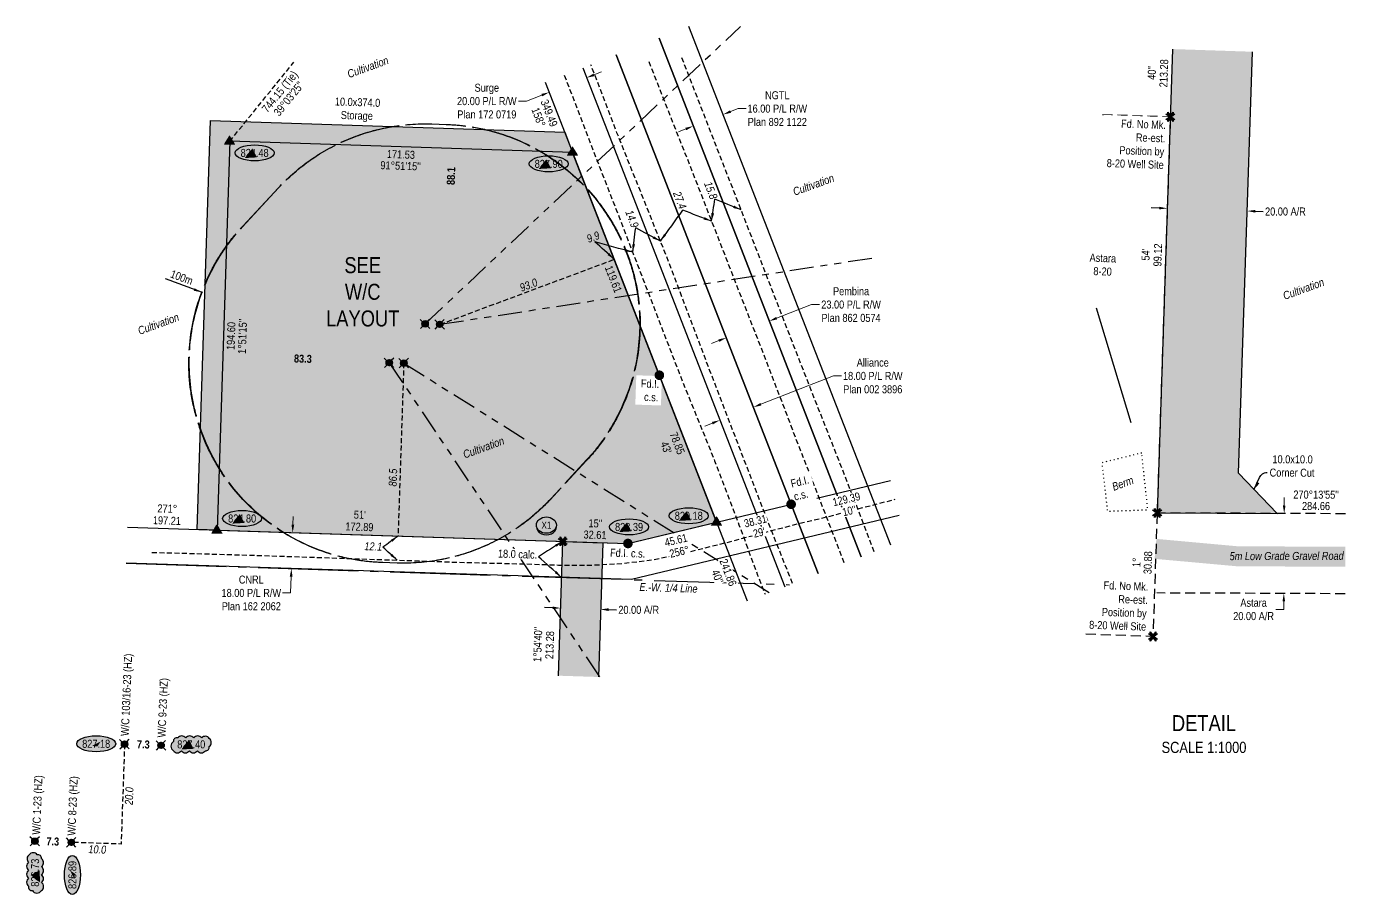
# Model space of a CAD drawing. Extents: x 350119 to 360339, y 6149858 to 6155226.
# Drawn here: x 350119 to 351780, y 6152096 to 6153181 of the extents above; entities that cross this region are included whole.
import ezdxf
from ezdxf.enums import TextEntityAlignment as Align

# ---------------------------------------------------------------- set-up
doc = ezdxf.new("R2010")
doc.units = 0
doc.header["$LTSCALE"] = 5
doc.header["$PDMODE"] = 35
doc.header["$PDSIZE"] = 0.5
for name, pattern in [('foc-ACCESSROAD', [3.75, 2.5, -1.25]), ('foc-BUFFER', [16.75, 15, -1.75]), ('foc-DRILLPATH', [14.75, 6, -1.75, 1.75, -1.75, 1.75, -1.75]), ('foc-QUARTERLINE', [33, 25, -3, 2, -3]), ('foc-TIELINE', [1.875, 1.25, -0.625]), ('foc-TOPO', [1, 0.2, -0.8]), ('foc-TRAV', [1.875, 1.25, -0.625]), ('UG_PIPE', [1.875, 1.25, -0.625])]:
    doc.linetypes.add(name, pattern=pattern)
doc.layers.get('Defpoints').update_dxf_attribs({"color": 9})
for name, color, linetype in [('AS-FENCE', 48, 'foc-FENCE'), ('AS-PIPE-UG', 44, 'UG_PIPE'), ('AS-ROADS', 254, 'Continuous'), ('AUX-BUFFER', 7, 'foc-BUFFER'), ('C-RW', 13, 'Continuous'), ('DETAIL-T', 7, 'Continuous'), ('F-AR', 190, 'foc-ACCESSROAD'), ('F-RW', 190, 'Continuous'), ('F-WS', 190, 'foc-ACCESSROAD'), ('L-BD', 7, 'Continuous'), ('L-BD1', 253, 'Continuous'), ('L-MON', 1, 'Continuous'), ('L-MON-T', 1, 'Continuous'), ('L-QSEC', 8, 'foc-QUARTERLINE'), ('L-TIE', 7, 'foc-TIELINE'), ('P-CROSSINGS', 250, 'Continuous'), ('P-ELEVATION', 7, 'Continuous'), ('P-PDRILLPATH', 12, 'foc-DRILLPATH'), ('P-PROPOSED', 10, 'Continuous'), ('P-PROPOSED-H', 21, 'Continuous'), ('P-TEMP-BLUE', 146, 'Continuous'), ('P-TEMP-BLUE-T', 146, 'Continuous'), ('P-TRAV', 4, 'foc-TRAV'), ('P-TXT', 4, 'Continuous'), ('T-GENERAL', 48, 'foc-TOPO'), ('T-TIE', 201, 'foc-TIELINE')]:
    doc.layers.add(name, color=color, linetype=linetype)
for name, color, linetype, lineweight in [('C-RW-T', 13, 'Continuous', 9), ('F-AR-T', 190, 'Continuous', 9), ('F-RW-T', 190, 'Continuous', 9), ('F-WS-T', 190, 'Continuous', 9), ('T-TEXT', 48, 'Continuous', 18), ('T-TIE-T', 201, 'Continuous', 18)]:
    doc.layers.add(name, color=color, linetype=linetype, lineweight=lineweight)
doc.layers.add('P-TEMP-BLUE-H', color=7, linetype='Continuous', true_color=0x99e6ff)
doc.styles.add('80', font='ARIALN.TTF', dxfattribs={"height": 10})
doc.styles.add('80CG', font='ARIALN.TTF', dxfattribs={"height": 10})
doc.styles.add('80L', font='ARIALN.TTF', dxfattribs={"height": 10})
doc.styles.add('80LS', font='ARIALNI.TTF', dxfattribs={"height": 10})
doc.styles.add('Crossing', font='ARIALN.TTF', dxfattribs={"height": 10})
doc.styles.add('foc-LtypeFont', font='ARIALN.TTF', dxfattribs={"height": 7.35})
doc.styles.add('MtXpl_Arial_Narrow', font='ARIALNI.TTF')
doc.linetypes.add('foc-FENCE', pattern='A,10,-1,["X",foc-LtypeFont,S=0.2,R=0,X=-0.625,Y=-0.75],-1.24', length=12.24)
doc.dimstyles.new('CG2011', dxfattribs={"dimscale": 5, "dimtxt": 9, "dimasz": 2, "dimexe": 0.2, "dimexo": 0.0625, "dimgap": 0.5, "dimtad": 0, "dimtih": 1, "dimtoh": 1, "dimzin": 0, "dimdsep": 46, "dimtxsty": '80CG', "dimcen": 0.1, "dimse1": 1, "dimse2": 1, "dimclrd": 256, "dimclrt": 256, "dimaunit": 1, "dimadec": 4, "dimazin": 0, "dimtfac": 0.06, "dimtofl": 0, "dimtmove": 0, "dimatfit": 1, "dimfxl": 0.2, "dimtolj": 1, "dimtzin": 0, "dimlwd": -1, "dimarcsym": 0})
doc.dimstyles.new('Compass 5 000', dxfattribs={"dimscale": 5, "dimtxt": 9, "dimasz": 2, "dimexe": 0.2, "dimexo": 0.0625, "dimgap": 0.5, "dimtad": 0, "dimtih": 1, "dimtoh": 1, "dimzin": 0, "dimdsep": 46, "dimtxsty": '80CG', "dimcen": 0.1, "dimse1": 1, "dimse2": 1, "dimclrd": 256, "dimclrt": 256, "dimaunit": 1, "dimadec": 4, "dimazin": 0, "dimtfac": 0.06, "dimtofl": 0, "dimtmove": 0, "dimatfit": 1, "dimfxl": 0.2, "dimtolj": 1, "dimtzin": 0, "dimlwd": -1, "dimarcsym": 0})

# ---------------------------------------------------------------- blocks, each defined once
blk = doc.blocks.new('TRIA')
blk.add_hatch(color=255).paths.add_polyline_path([(-0.04, 1.52), (-1.47, -0.87), (1.39, -0.87)])
blk = doc.blocks.new('TRIAA')
blk.add_blockref('TRIA', (0, 0))
blk = doc.blocks.new('TRIB')
at = {"color": 1}
blk.add_lwpolyline([(-1.12, -0.67), (-0.04, 1.13), (1.04, -0.67)], close=True, dxfattribs=at)
blk = doc.blocks.new('TRIBB')
blk.add_blockref('TRIB', (0, 0))
blk = doc.blocks.new('TRICC')
for name in ['TRIAA', 'TRIBB']:
    blk.add_blockref(name, (0, 0))
blk = doc.blocks.new('plspike')
blk.add_blockref('TRICC', (0, 0))
blk = doc.blocks.new('fdia')
at = {"color": 255, "const_width": 1}
blk.add_lwpolyline([(-0.5, 0, 1), (0.5, 0, 1)], format="xyb", close=True, dxfattribs=at)
blk = doc.blocks.new('Fdiaa')
blk.add_blockref('fdia', (0, 0))
blk = doc.blocks.new('fdib')
at = {"color": 1, "const_width": 1.6}
blk.add_lwpolyline([(-0.4, 0, 1), (0.4, 0, 1)], format="xyb", close=True, dxfattribs=at)
at = {"color": 1}
blk.add_circle((0, 0), 0.8, dxfattribs=at)
blk = doc.blocks.new('Fdibb')
blk.add_blockref('fdib', (0, 0))
blk = doc.blocks.new('fdicc')
for name in ['Fdibb', 'Fdiaa']:
    blk.add_blockref(name, (0, 0))
blk = doc.blocks.new('FDI')
blk.add_blockref('fdicc', (0, 0))
blk = doc.blocks.new('WC')
at = {"layer": 'L-MON'}
h = blk.add_hatch(color=255, dxfattribs=at)
h.dxf.hatch_style = 1
edge = h.paths.add_edge_path()
edge.add_arc((0, 0), 0.9, 0, 360)
at = {"layer": 'L-MON', "color": 240, "flags": 128}
for points in [[(-0.62, 0.5), (-1.23, 1.12)], [(0.52, 0.61), (1.13, 1.21)], [(-1.18, -1.18), (-0.56, -0.57)], [(1.16, -1.18), (0.56, -0.57)]]:
    blk.add_lwpolyline(points, dxfattribs=at)
at = {"layer": 'L-MON', "color": 240}
for radius in [0.8, 0.373]:
    blk.add_circle((0, 0), radius, dxfattribs=at)
blk = doc.blocks.new('*D434')
at = {"layer": 'C-RW-T', "transparency": 16777216}
for p, q in [((350452.2, 6152558.6), (350452.5, 6152568.6)), ((350450.1, 6152493.7), (350449.4, 6152473.2)), ((350449.4, 6152473.2), (350439.4, 6152473.2))]:
    blk.add_line(p, q, dxfattribs=at)
for points in [[(350450.5, 6152558.7), (350453.9, 6152558.6), (350451.9, 6152548.6)], [(350448.4, 6152493.7), (350451.8, 6152493.6), (350450.4, 6152503.7)]]:
    blk.add_solid(points, dxfattribs=at)
at = {"layer": 'Defpoints', "color": 0, "transparency": 16777216}
for p in [(350314.2, 6152553.1), (350312.8, 6152508.1), (350450.4, 6152503.7)]:
    blk.add_point(p, dxfattribs=at)
at = {"layer": 'C-RW-T', "transparency": 16777216, "insert": (350400.3, 6152473.2), "char_height": 10, "attachment_point": 5, "style": '80CG'}
blk.add_mtext('\\A1;CNRL\\P18.00 P/L R/W\\PPlan 162 2062', dxfattribs=at)
blk = doc.blocks.new('TEMP')
h = blk.add_hatch(color=255)
h.dxf.hatch_style = 1
h.paths.add_polyline_path([(0, 0.25), (-0.67, 1.15), (-0.67, 0.67), (-1.15, 0.67), (-0.25, 0), (-1.15, -0.67), (-0.67, -0.67), (-0.67, -1.15), (0, -0.25), (0.67, -1.15), (0.67, -0.67), (1.15, -0.67), (0.25, 0), (1.15, 0.67), (0.67, 0.67), (0.67, 1.15)])
h.paths.add_polyline_path([(0.57, 0.85), (0.57, 0.57), (0.85, 0.57), (0.08, 0), (0.85, -0.57), (0.57, -0.57), (0.57, -0.85), (0, -0.08), (-0.57, -0.85), (-0.57, -0.57), (-0.85, -0.57), (-0.08, 0), (-0.85, 0.57), (-0.57, 0.57), (-0.57, 0.85), (0, 0.08)], flags=16)
h = blk.add_hatch(color=1)
h.dxf.hatch_style = 1
h.paths.add_polyline_path([(0, 0.08), (-0.57, 0.85), (-0.57, 0.57), (-0.85, 0.57), (-0.08, 0), (-0.85, -0.57), (-0.57, -0.57), (-0.57, -0.85), (0, -0.08), (0.57, -0.85), (0.57, -0.57), (0.85, -0.57), (0.08, 0), (0.85, 0.57), (0.57, 0.57), (0.57, 0.85)])
at = {"color": 1}
for p, q in [((-0.08, 0), (0.08, 0)), ((0, 0.08), (0, -0.08))]:
    blk.add_line(p, q, dxfattribs=at)
at = {"color": 255, "flags": 128}
blk.add_lwpolyline([(-0.25, 0), (-1.15, 0.67), (-0.67, 0.67), (-0.67, 1.15), (0, 0.25), (0.67, 1.15), (0.67, 0.67), (1.15, 0.67), (0.25, 0), (1.15, -0.67), (0.67, -0.67), (0.67, -1.15), (0, -0.25), (-0.67, -1.15), (-0.67, -0.67), (-1.15, -0.67)], close=True, dxfattribs=at)
at = {"color": 1, "flags": 128}
blk.add_lwpolyline([(-0.08, 0), (-0.85, 0.57), (-0.57, 0.57), (-0.57, 0.85), (0, 0.08), (0.57, 0.85), (0.57, 0.57), (0.85, 0.57), (0.08, 0), (0.85, -0.57), (0.57, -0.57), (0.57, -0.85), (0, -0.08), (-0.57, -0.85), (-0.57, -0.57), (-0.85, -0.57)], close=True, dxfattribs=at)
blk = doc.blocks.new('*D436')
at = {"layer": 'Defpoints', "color": 0, "transparency": 16777216}
for p in [(350963.9, 6153138), (350926.6, 6153123.5), (350989.9, 6153071.2)]:
    blk.add_point(p, dxfattribs=at)
at = {"layer": 'F-RW-T', "transparency": 16777216}
for p, q in [((350999.2, 6153074.8), (351008.5, 6153078.5)), ((351008.5, 6153078.5), (351018.5, 6153078.5)), ((350943.3, 6153053.1), (350934, 6153049.5))]:
    blk.add_line(p, q, dxfattribs=at)
for points in [[(350998.6, 6153076.4), (350999.8, 6153073.3), (350989.9, 6153071.2)], [(350942.7, 6153054.6), (350943.9, 6153051.5), (350952.6, 6153056.7)]]:
    blk.add_solid(points, dxfattribs=at)
at = {"layer": 'F-RW-T', "transparency": 16777216, "insert": (351057.6, 6153078.5), "char_height": 10, "attachment_point": 5, "style": '80CG'}
blk.add_mtext('\\A1;NGTL\\P16.00 P/L R/W\\PPlan 892 1122', dxfattribs=at)
blk = doc.blocks.new('*D437')
at = {"layer": 'Defpoints', "color": 0, "transparency": 16777216}
for p in [(350947.3, 6153070.4), (350893.7, 6153049.6), (351047.5, 6152813)]:
    blk.add_point(p, dxfattribs=at)
at = {"layer": 'F-RW-T', "transparency": 16777216}
for p, q in [((351056.8, 6152816.7), (351100.3, 6152833.6)), ((351100.3, 6152833.6), (351110.3, 6152833.6)), ((350984.6, 6152788.6), (350975.3, 6152784.9))]:
    blk.add_line(p, q, dxfattribs=at)
for points in [[(351056.2, 6152818.2), (351057.4, 6152815.1), (351047.5, 6152813)], [(350984, 6152790.1), (350985.2, 6152787), (350993.9, 6152792.2)]]:
    blk.add_solid(points, dxfattribs=at)
at = {"layer": 'F-RW-T', "transparency": 16777216, "insert": (351149.8, 6152833.6), "char_height": 10, "attachment_point": 5, "style": '80CG'}
blk.add_mtext('\\A1;Pembina\\P23.00 P/L R/W\\PPlan 862 0574', dxfattribs=at)
blk = doc.blocks.new('*D438')
at = {"layer": 'Defpoints', "color": 0, "transparency": 16777216}
for p in [(350943.6, 6152921.4), (350901.7, 6152905.1), (351027.7, 6152705.4)]:
    blk.add_point(p, dxfattribs=at)
at = {"layer": 'F-RW-T', "transparency": 16777216}
for p, q in [((351037, 6152709), (351127.8, 6152744.4)), ((351127.8, 6152744.4), (351137.8, 6152744.4)), ((350976.5, 6152685.5), (350967.2, 6152681.8))]:
    blk.add_line(p, q, dxfattribs=at)
for points in [[(351036.4, 6152710.6), (351037.6, 6152707.5), (351027.7, 6152705.4)], [(350975.9, 6152687), (350977.1, 6152683.9), (350985.8, 6152689.1)]]:
    blk.add_solid(points, dxfattribs=at)
at = {"layer": 'F-RW-T', "transparency": 16777216, "insert": (351176.9, 6152744.4), "char_height": 10, "attachment_point": 5, "style": '80CG', "bg_fill": 3, "box_fill_scale": 1.1, "bg_fill_color": 256, "bg_fill_true_color": 13158600, "bg_fill_transparency": 0}
blk.add_mtext('\\A1;Alliance\\P18.00 P/L R/W\\PPlan 002 3896', dxfattribs=at)
blk = doc.blocks.new('*D439')
at = {"layer": 'Defpoints', "color": 0, "transparency": 16777216}
for p in [(350772.6, 6153099), (350826.4, 6153098.6), (350779.8, 6153080.4)]:
    blk.add_point(p, dxfattribs=at)
at = {"layer": 'F-RW-T', "transparency": 16777216}
for p, q in [((350828.5, 6153120.7), (350837.8, 6153124.4)), ((350744.1, 6153087.9), (350734.1, 6153087.9)), ((350763.3, 6153095.4), (350744.1, 6153087.9))]:
    blk.add_line(p, q, dxfattribs=at)
for points in [[(350827.9, 6153122.3), (350829.1, 6153119.2), (350819.2, 6153117.1)], [(350762.7, 6153096.9), (350763.9, 6153093.8), (350772.6, 6153099)]]:
    blk.add_solid(points, dxfattribs=at)
at = {"layer": 'F-RW-T', "transparency": 16777216, "insert": (350694.6, 6153087.9), "char_height": 10, "attachment_point": 5, "style": '80CG'}
blk.add_mtext('\\A1;Surge\\P20.00 P/L R/W\\PPlan 172 0719', dxfattribs=at)
blk = doc.blocks.new('*D440')
at = {"layer": 'Defpoints', "color": 0, "transparency": 16777216}
for p in [(350788.4, 6152505.3), (350838.4, 6152503.7), (350786.8, 6152454.3)]:
    blk.add_point(p, dxfattribs=at)
at = {"layer": 'P-TXT', "transparency": 16777216}
for p, q in [((350776.8, 6152454.7), (350766.8, 6152455)), ((350846.7, 6152452.4), (350856.7, 6152452.1))]:
    blk.add_line(p, q, dxfattribs=at)
for points in [[(350776.8, 6152456.3), (350776.7, 6152453), (350786.8, 6152454.3)], [(350846.8, 6152454.1), (350846.7, 6152450.7), (350836.7, 6152452.7)]]:
    blk.add_solid(points, dxfattribs=at)
at = {"layer": 'P-TXT', "transparency": 16777216, "insert": (350884.4, 6152452.1), "char_height": 10, "attachment_point": 5, "style": '80CG'}
blk.add_mtext('\\A1;20.00 A/R', dxfattribs=at)
blk = doc.blocks.new('we')
at = {"layer": 'P-ELEVATION'}
h = blk.add_hatch(color=111, dxfattribs=at)
h.dxf.hatch_style = 1
edge = h.paths.add_edge_path()
edge.add_ellipse((0, 0), major_axis=(-24.4, 0), ratio=0.410256, start_angle=0, end_angle=360)
at = {"layer": 'P-ELEVATION', "color": 7, "flags": 128}
blk.add_lwpolyline([(0, 0, 12.5, 0, 0), (-12.4, -6.4, 0, 0, 0)], format="xyseb", dxfattribs=at)
at = {"layer": 'P-ELEVATION', "color": 7}
blk.add_ellipse((0, 0), major_axis=(-24.4, 0), ratio=0.410256, dxfattribs=at)
at = {"layer": 'P-ELEVATION', "style": '80'}
blk.add_attdef('ELEVATION', text='', height=10, dxfattribs=at).set_placement((0, 0), align=Align.MIDDLE_CENTER)
blk = doc.blocks.new('*D452')
at = {"layer": 'Defpoints', "color": 0, "transparency": 16777216}
for p in [(351544.8, 6152950.6), (351644.8, 6152947.3), (351644.9, 6152950.6)]:
    blk.add_point(p, dxfattribs=at)
at = {"layer": 'P-TXT', "transparency": 16777216}
for p, q in [((351535, 6152954.3), (351525, 6152954.6)), ((351654.9, 6152950.3), (351664.9, 6152949.9))]:
    blk.add_line(p, q, dxfattribs=at)
for points in [[(351535, 6152955.9), (351534.9, 6152952.6), (351545, 6152953.9)], [(351654.9, 6152951.9), (351654.8, 6152948.6), (351644.9, 6152950.6)]]:
    blk.add_solid(points, dxfattribs=at)
at = {"layer": 'P-TXT', "transparency": 16777216, "insert": (351692.6, 6152949.9), "char_height": 10, "attachment_point": 5, "style": '80CG'}
blk.add_mtext('\\A1;20.00 A/R', dxfattribs=at)
blk = doc.blocks.new('*U453')
at = {"layer": 'P-ELEVATION'}
h = blk.add_hatch(color=111, dxfattribs=at)
h.dxf.hatch_style = 1
edge = h.paths.add_edge_path()
edge.add_ellipse((0, 0), major_axis=(-24.4, 0), ratio=0.410256, start_angle=0, end_angle=360)
at = {"layer": 'P-ELEVATION', "color": 7, "flags": 128}
blk.add_lwpolyline([(0, 0, 12.5, 0, 0), (1.6, -3.1, 0, 0, 0)], format="xyseb", dxfattribs=at)
at = {"layer": 'P-ELEVATION', "color": 7}
blk.add_ellipse((0, 0), major_axis=(-24.4, 0), ratio=0.410256, dxfattribs=at)
at = {"layer": 'P-ELEVATION', "style": '80'}
blk.add_attdef('ELEVATION', text='', height=10, dxfattribs=at).set_placement((0, 0), align=Align.MIDDLE_CENTER)
blk = doc.blocks.new('*U454')
at = {"layer": 'P-ELEVATION'}
h = blk.add_hatch(color=111, dxfattribs=at)
h.dxf.hatch_style = 1
edge = h.paths.add_edge_path()
edge.add_ellipse((0, 0), major_axis=(-24.4, 0), ratio=0.410256, start_angle=0, end_angle=360)
at = {"layer": 'P-ELEVATION', "color": 7, "flags": 128}
blk.add_lwpolyline([(0, 0, 12.5, 0, 0), (1.6, -3.1, 0, 0, 0)], format="xyseb", dxfattribs=at)
at = {"layer": 'P-ELEVATION', "color": 7}
blk.add_ellipse((0, 0), major_axis=(-24.4, 0), ratio=0.410256, dxfattribs=at)
at = {"layer": 'P-ELEVATION', "style": '80'}
blk.add_attdef('ELEVATION', text='', height=10, dxfattribs=at).set_placement((0, 0), align=Align.MIDDLE_CENTER)
blk = doc.blocks.new('*D484')
at = {"layer": 'Defpoints', "color": 0, "transparency": 16777216}
for p in [(351695.9, 6152572.5), (351690.6, 6152472.6), (351695.5, 6152472.6)]:
    blk.add_point(p, dxfattribs=at)
at = {"layer": 'F-AR-T', "transparency": 16777216}
for p, q in [((351691, 6152582.5), (351691.1, 6152592.5)), ((351690.5, 6152462.6), (351690.5, 6152452.6)), ((351690.5, 6152452.6), (351680.5, 6152452.6))]:
    blk.add_line(p, q, dxfattribs=at)
for points in [[(351689.4, 6152582.6), (351692.7, 6152582.5), (351691, 6152572.5)], [(351688.9, 6152462.6), (351692.2, 6152462.6), (351690.6, 6152472.6)]]:
    blk.add_solid(points, dxfattribs=at)
at = {"layer": 'F-AR-T', "transparency": 16777216, "insert": (351652.8, 6152452.6), "char_height": 10, "attachment_point": 5, "style": '80CG'}
blk.add_mtext('\\A1;Astara\\P20.00 A/R', dxfattribs=at)
blk = doc.blocks.new('xing2')
h = blk.add_hatch(color=50)
h.dxf.hatch_style = 1
edge = h.paths.add_edge_path()
edge.add_ellipse((0, 0), major_axis=(-12.5, 0), ratio=0.816297, start_angle=0, end_angle=360)
h = blk.add_hatch(color=250)
h.dxf.hatch_style = 1
edge = h.paths.add_edge_path()
edge.add_ellipse((0, -2), major_axis=(-12.5, 0), ratio=0.816297, start_angle=0, end_angle=180)
edge.add_line((12.5, -2), (12.5, 0))
edge.add_ellipse((0, 0), major_axis=(-12.5, 0), ratio=0.816297, start_angle=0, end_angle=180, ccw=False)
edge.add_line((-12.5, 0), (-12.5, -2))
at = {"color": 250}
blk.add_ellipse((0, 0), major_axis=(-12.5, 0), ratio=0.816297, dxfattribs=at)
blk.add_ellipse((0, -2), major_axis=(-12.5, 0), ratio=0.816297, start_param=0, end_param=3.141593, dxfattribs=at)
at = {"color": 250, "style": 'Crossing'}
blk.add_attdef('CROSSING', text='', height=9, dxfattribs=at).set_placement((0.1, 0), align=Align.MIDDLE_CENTER)
at = {"color": 250, "style": 'Crossing', "flags": 1}
for tag, p in [('OWNER', (0.1, -12.5)), ('DESCRIPTION', (0.1, -25.8)), ('LOCATION', (0.1, -39.3)), ('DWG_REF', (0.1, -52.8))]:
    blk.add_attdef(tag, text='', height=9, dxfattribs=at).set_placement(p, align=Align.MIDDLE_CENTER)
blk = doc.blocks.new('wa')
at = {"layer": 'P-ELEVATION'}
h = blk.add_hatch(color=111, dxfattribs=at)
h.dxf.hatch_style = 1
edge = h.paths.add_edge_path()
edge.add_arc((-17.4, -4.5), 6.1, 215, 325)
edge.add_arc((-7.4, -4.5), 6.1, 215, 325)
edge.add_arc((2.6, -4.5), 6.1, 215, 325)
edge.add_arc((12.7, -4.5), 6.1, 215, 325)
edge.add_arc((18.1, -3.7), 4.32, 263.4336, 373.4336)
edge.add_arc((18.8, 2.3), 6.1, 305, 415)
edge.add_arc((17.5, 4.4), 5.69, 30.6955, 140.6955)
edge.add_arc((8.1, 4.5), 6.1, 35, 145)
edge.add_arc((-1.9, 4.5), 6.1, 35, 145)
edge.add_arc((-11.9, 4.5), 6.1, 35, 145)
edge.add_arc((-18, 3.8), 4.33, 75.4261, 185.4261)
edge.add_arc((-18.4, -2.3), 6.96, 125, 235)
at = {"color": 240, "flags": 128}
blk.add_lwpolyline([(-22.4, -8, 0.520567), (-12.3, -8, 0.520567), (-2.4, -8, 0.520567), (7.6, -8, 0.520567), (17.6, -8, 0.520567), (22.4, -2.7, 0.520567), (22.4, 7.3, 0.520567), (13.1, 8, 0.520567), (3.1, 8, 0.520567), (-6.9, 8, 0.520567), (-16.9, 8, 0.520567), (-22.4, 3.4, 0.520567)], format="xyb", close=True, dxfattribs=at)
at = {"layer": 'P-ELEVATION', "color": 240, "flags": 128}
blk.add_lwpolyline([(0, 0, 12.5, 0, 0), (-12.4, -6.4, 0, 0, 0)], format="xyseb", dxfattribs=at)
at = {"layer": 'P-ELEVATION', "color": 240, "style": '80'}
blk.add_attdef('ELEVATION', text='', height=10, dxfattribs=at).set_placement((0, 0), align=Align.MIDDLE_CENTER)

msp = doc.modelspace()

# ---------------------------------------------------------------- hatches: boundary and pattern name
at = {"layer": 'P-PROPOSED-H'}
h = msp.add_hatch(color=256, dxfattribs=at)
h.dxf.hatch_style = 1
h.paths.add_polyline_path([(351651.512, 6153149.635), (351551.593, 6153152.968), (351532.252, 6152573.187), (351682.255, 6152572.581), (351633.935, 6152622.742)])
h = msp.add_hatch(color=256, dxfattribs=at)
h.dxf.hatch_style = 1
h.paths.add_polyline_path([(350357.582, 6152551.672), (350870.94, 6152535.049), (350981.78, 6152561.688), (350801.838, 6153023.88), (350373.322, 6153037.756)])
h = msp.add_hatch(color=256, dxfattribs=at)
h.dxf.hatch_style = 1
h.paths.add_polyline_path([(350784.019, 6152369.829), (350833.98, 6152368.212), (350839.415, 6152536.07), (350789.454, 6152537.687)])
at = {"layer": 'P-TEMP-BLUE-H'}
h = msp.add_hatch(color=256, dxfattribs=at)
h.dxf.hatch_style = 1
h.paths.add_polyline_path([(350801.838, 6153023.88), (350373.322, 6153037.756), (350357.582, 6152551.672), (350332.602, 6152552.481), (350349.151, 6153063.546), (350791.978, 6153049.206)])

# ---------------------------------------------------------------- linework, layer by layer
at = {"layer": 'AS-FENCE', "flags": 128}
msp.add_lwpolyline([(351456.004, 6152829.682), (351499.232, 6152686.329)], dxfattribs=at)
at = {"layer": 'AS-PIPE-UG', "flags": 128}
for points in [[(350896.983, 6153137.266), (350948.488, 6153006.851), (350991.098, 6152897.749), (351042.985, 6152764.749), (351084.87, 6152655.434), (351117.518, 6152571.806), (351141.248, 6152510.062)], [(351178.63, 6152524.615), (351154.993, 6152586.754), (351124, 6152665.596), (351080.565, 6152776.164), (351029.28, 6152908.226), (350986.325, 6153019.006), (350937.353, 6153144.811)], [(350791.443, 6153120.492), (350824.528, 6153033.711), (350859.513, 6152944.241), (350902.17, 6152833.466), (350939.155, 6152737.376), (350979.318, 6152638.431), (351009.688, 6152558.539), (351033.06, 6152495.359), (351042.297, 6152471.538)], [(351076.681, 6152484.924), (351046.743, 6152560.456), (351014.648, 6152643.721), (350973.47, 6152750.774), (350919.325, 6152893.579), (350857.19, 6153048.409), (350824.595, 6153133.397)], [(350276.163, 6152523.831), (350325.9, 6152522.684), (350407.023, 6152520.186), (350489.608, 6152517.466), (350576.403, 6152514.426), (350658.603, 6152511.661), (350741.153, 6152509.561), (350784.325, 6152508.111), (350823.145, 6152507.874), (350864.39, 6152510.086), (350903.573, 6152514.974), (350936.468, 6152521.899), (351001.75, 6152538.176), (351032.09, 6152546.274), (351082.953, 6152559.684), (351116.328, 6152567.486), (351178.07, 6152583.466), (351204.939, 6152590.306)]]:
    msp.add_lwpolyline(points, dxfattribs=at)
at = {"layer": 'AS-ROADS', "const_width": 24.994, "flags": 128}
msp.add_lwpolyline([(351530.212, 6152528.344), (351631.767, 6152519.129), (351762.032, 6152518.399), (351767.556, 6152518.417)], dxfattribs=at)
at = {"layer": 'C-RW', "flags": 128}
for points in [[(350245.468, 6152555.302), (350870.94, 6152535.049), (351199.255, 6152613.955)], [(351209.768, 6152570.213), (350875.551, 6152489.888), (350244.012, 6152510.338)]]:
    msp.add_lwpolyline(points, dxfattribs=at)
at = {"layer": 'F-AR'}
for p, q in [((351767.773, 6152572.236), (351532.252, 6152573.187)), ((351767.369, 6152472.262), (351531.848, 6152473.214))]:
    msp.add_line(p, q, dxfattribs=at)
at = {"layer": 'F-RW', "flags": 128}
for points in [[(351199.527, 6152532.751), (351089.556, 6152815.158), (350947.112, 6153181.089)], [(350909.846, 6153166.582), (351052.292, 6152800.647), (351162.262, 6152518.243)], [(351162.262, 6152518.243), (351052.292, 6152800.647), (350909.846, 6153166.582)], [(350856.276, 6153145.73), (350998.725, 6152779.787), (351108.694, 6152497.387)], [(351108.694, 6152497.387), (350998.725, 6152779.787), (350856.276, 6153145.73)], [(350814.389, 6153129.424), (351066.805, 6152481.079)], [(350814.389, 6153129.424), (351066.805, 6152481.079)], [(351020.224, 6152462.944), (350767.807, 6153111.292)]]:
    msp.add_lwpolyline(points, dxfattribs=at)
at = {"layer": 'F-WS', "flags": 128}
msp.add_lwpolyline([(351464.061, 6153071.209), (351548.772, 6153068.383), (351532.252, 6152573.187), (351527.106, 6152418.913), (351442.395, 6152421.739)], dxfattribs=at)
at = {"layer": 'L-QSEC'}
msp.add_line((350244.012, 6152510.338), (351073.007, 6152483.494), dxfattribs=at)
at = {"layer": 'L-TIE', "flags": 128}
msp.add_lwpolyline([(350373.322, 6153037.756), (350453.433, 6153136.483)], dxfattribs=at)
at = {"layer": 'P-PDRILLPATH', "flags": 128}
for points in [[(350617.51, 6152809.576), (351011.43, 6153181.089)], [(350635.741, 6152808.963), (351180.576, 6152892.586)], [(350572.672, 6152761.007), (350835.629, 6152368.158)]]:
    msp.add_lwpolyline(points, dxfattribs=at)
at = {"layer": 'P-TEMP-BLUE'}
msp.add_lwpolyline([(350801.838, 6153023.88), (350373.322, 6153037.756), (350357.582, 6152551.672), (350332.602, 6152552.481), (350349.151, 6153063.546), (350791.978, 6153049.206)], close=True, dxfattribs=at)
at = {"layer": 'P-TRAV', "flags": 128}
msp.add_lwpolyline([(350241.931, 6152284.316), (350237.584, 6152159.395), (350175.381, 6152161.56)], dxfattribs=at)
at = {"layer": 'T-GENERAL', "flags": 128}
msp.add_lwpolyline([(351512.967, 6152648.119), (351463.207, 6152635.879), (351470.062, 6152575.369), (351520.632, 6152577.274)], close=True, dxfattribs=at)
at = {"layer": 'T-TIE', "flags": 128}
for points in [[(350636.24, 6152808.947), (350853.9, 6152890.157)], [(350590.885, 6152760.459), (350583.616, 6152544.353)]]:
    msp.add_lwpolyline(points, dxfattribs=at)

# ---------------------------------------------------------------- block references
at = {"xscale": 0.9993572894491202, "yscale": 0.9993572894491202, "zscale": 0.9993572894491202}
for p, values in [((350404.461, 6153023.167), {'ELEVATION': '824.48'}), ((350771.934, 6153009.54), {'ELEVATION': '827.90'}), ((350388.834, 6152566.293), {'ELEVATION': '824.80'}), ((350872.365, 6152555.747), {'ELEVATION': '828.39'})]:
    msp.add_blockref('we', p, dxfattribs=at).add_auto_attribs(values)
at = {"layer": 'L-BD', "xscale": 0.9989828202791821, "yscale": 0.9989828202791821, "zscale": 0.9989828202791821}
msp.add_blockref('*U453', (350206.444, 6152284.745), dxfattribs=at).add_auto_attribs({'ELEVATION': '827.18'})
at = {"layer": 'L-BD'}
msp.add_blockref('wa', (350325.251, 6152284.023), dxfattribs=at).add_auto_attribs({'ELEVATION': '827.40'})
at = {"layer": 'L-BD', "rotation": 90}
msp.add_blockref('wa', (350130.058, 6152123.584), dxfattribs=at).add_auto_attribs({'ELEVATION': '826.73'})
at = {"layer": 'L-BD', "xscale": 0.9989828202791821, "yscale": 0.9989828202791821, "zscale": 0.9989828202791821, "rotation": 90}
msp.add_blockref('*U454', (350176.693, 6152120.814), dxfattribs=at).add_auto_attribs({'ELEVATION': '826.89'})
at = {"layer": 'L-MON', "color": 3}
for name, p, xscale, yscale, zscale in [('plspike', (350373.32, 6153037.756), 4.998703300000042, 4.998703300000042, 4.998703300000042), ('plspike', (350801.765, 6153023.964), 4.998703300000042, 4.998703300000042, 4.998703300000042), ('WC', (350635.741, 6152808.963), 4.998703300000001, 4.998703300000001, 4.998703300000001), ('WC', (350572.672, 6152761.007), 4.998703300000001, 4.998703300000001, 4.998703300000001), ('plspike', (350357.583, 6152551.686), 4.998703300000042, 4.998703300000042, 4.998703300000042), ('plspike', (350981.723, 6152561.691), 4.998703300000042, 4.998703300000042, 4.998703300000042), ('WC', (350287.52, 6152282.821), 5, 5, 5), ('WC', (350129.847, 6152162.929), 5, 5, 5)]:
    msp.add_blockref(name, p, dxfattribs=dict(at, xscale=xscale, yscale=yscale, zscale=zscale))
at = {"layer": 'L-MON', "color": 4}
for p, xscale, yscale, zscale in [((350617.505, 6152809.561), 4.998703300000042, 4.998703300000042, 4.998703300000042), ((350590.885, 6152760.459), 4.998703300000042, 4.998703300000042, 4.998703300000042), ((350241.931, 6152284.316), 5, 5, 5), ((350175.381, 6152161.56), 5, 5, 5)]:
    msp.add_blockref('WC', p, dxfattribs=dict(at, xscale=xscale, yscale=yscale, zscale=zscale))
at = {"layer": 'L-MON'}
for p, xscale, yscale, zscale in [((351532.252, 6152573.187), 4.99870330000004, 4.99870330000004, 4.99870330000004), ((350789.454, 6152537.687), 4.998703300000042, 4.998703300000042, 4.998703300000042)]:
    msp.add_blockref('TEMP', p, dxfattribs=dict(at, xscale=xscale, yscale=yscale, zscale=zscale))
at = {"layer": 'P-CROSSINGS', "xscale": 0.99974066, "yscale": 0.99974066, "zscale": 0.99974066}
msp.add_blockref('xing2', (350769.044, 6152557.974), dxfattribs=at).add_auto_attribs({'CROSSING': 'X1'})

# ---------------------------------------------------------------- texts
at = {"layer": 'AUX-BUFFER', "insert": (350301.726, 6152877.306), "char_height": 9.9915, "attachment_point": 1, "rotation": 339.507266, "style": '80L'}
msp.add_mtext_dynamic_manual_height_columns('100m', width=6.84251, gutter_width=44.971, heights=[0], dxfattribs=at)
at = {"layer": 'DETAIL-T', "color": 3, "attachment_point": 5, "style": '80CG'}
for s, insert, char_height, width in [('SEE\\PW/C \\PLAYOUT', (350539.493, 6152849.47), 19.9871, 91.3827), ('DETAIL \\P{\\H0.7x;SCALE 1:1000}', (351590.806, 6152296.787), 19.98715, 105.43778)]:
    msp.add_mtext(s, dxfattribs=dict(at, insert=insert, char_height=char_height, width=width))
at = {"layer": 'F-WS-T', "insert": (351448.01, 6152897.355), "char_height": 9.99755, "attachment_point": 1, "rotation": 358.021045, "style": '80L'}
msp.add_mtext_dynamic_manual_height_columns('\\pi0.049988;Astara\\P\\pi5.4;8-20', width=32.69772, gutter_width=50, heights=[0], dxfattribs=at)
at = {"layer": 'L-BD', "style": '80L'}
for s, height, p in [('744.15 (Tie)', 9.99741, (350435.936, 6153099.847)), ('39°03\'25"', 9.9974, (350446.998, 6153090.87))]:
    msp.add_text(s, height=height, rotation=50.942815, dxfattribs=at).set_placement(p, align=Align.MIDDLE_CENTER)
for s, height, rotation, p in [('349.49', 9.9974, 291.2721, (350772.53, 6153072.98)), ('158°', 9.9974, 291.2721, (350759.255, 6153067.812)), ("270°13'55''", 9.99741, 359.7685, (351730.865, 6152596.129)), ('284.66', 9.9974, 359.7685, (351730.807, 6152581.883))]:
    msp.add_text(s, height=height, rotation=rotation, dxfattribs=at).set_placement(p, align=Align.MIDDLE)
msp.add_text('W/C 9-23 (HZ)', height=9.98983, rotation=87.616918, dxfattribs=at).set_placement((350293.016, 6152292.395))
at = {"layer": 'L-BD', "char_height": 9.98983, "attachment_point": 1, "rotation": 87.616918, "style": '80L'}
for s, insert, width in [('W/C 103/16-23 (HZ)', (350237.127, 6152294.666), 102.4309), ('W/C 1-23 (HZ)', (350126.346, 6152171.325), 73.7834), ('W/C 8-23 (HZ)', (350170.398, 6152170.147), 73.7834)]:
    msp.add_mtext(s, dxfattribs=dict(at, insert=insert, width=width))
at = {"layer": 'L-BD1', "style": '80L'}
for s, rotation, p in [('213.28', 88.0894, (351540.58, 6153122.672)), ("40''", 88.0894, (351525.592, 6153123.172)), ('171.53', 358.1453, (350587.273, 6153021.326)), ("91°51'15''", 358.1453, (350586.812, 6153007.087)), ('99.12', 88.0894, (351533.006, 6152895.642)), ("54'", 88.0894, (351518.018, 6152896.142)), ('119.61', 291.2721, (350852.748, 6152865.559)), ('194.60', 88.1453, (350374.945, 6152794.407)), ("1°51'15''", 88.1453, (350389.184, 6152793.946)), ('78.85', 291.2721, (350932.606, 6152660.438)), ("43'", 291.2721, (350918.632, 6152654.997)), ('271°', 358.1453, (350295.332, 6152578.694)), ("51'", 358.1453, (350535.88, 6152570.905)), ('197.21', 358.1453, (350294.847, 6152563.706)), ('172.89', 358.1453, (350535.395, 6152555.917)), ("15''", 358.1453, (350830.26, 6152560.122)), ('32.61', 358.1453, (350829.799, 6152545.884)), ('1°', 88.0894, (351506.438, 6152511.517))]:
    msp.add_text(s, height=9.9974, rotation=rotation, dxfattribs=at).set_placement(p, align=Align.MIDDLE)
at = {"layer": 'L-QSEC', "insert": (350885.345, 6152485.813), "char_height": 9.99755, "attachment_point": 1, "rotation": 358.145347, "style": '80L'}
msp.add_mtext_dynamic_manual_height_columns('\\pi0.22048;{\\fArial Narrow|b0|i1|c0|p34;E.-W. 1/4 Line}', width=72.17645, gutter_width=50, heights=[0], dxfattribs=at)
at = {"layer": 'P-TEMP-BLUE-T', "insert": (350505.032, 6153092.526), "char_height": 9.99755, "attachment_point": 1, "rotation": 358.145347, "style": '80L'}
msp.add_mtext_dynamic_manual_height_columns('\\pi-0.11368;10.0x374.0\\P\\pi7.7834;Storage', width=54.66368, gutter_width=50, heights=[0], dxfattribs=at)
at = {"layer": 'P-TRAV'}
for s, insert, char_height, width, attachment_point, rotation, style in [('{\\fArial Narrow|b0|i1|c0|p34;20.0}', (350242.644, 6152219.594), 9.98983, 21.37841, 2, 87.616918, '80L'), ('10.0', (350196.854, 6152158.097), 9.9898, 23.20972, 1, 358.006926, 'MtXpl_Arial_Narrow')]:
    msp.add_mtext(s, dxfattribs=dict(at, insert=insert, char_height=char_height, width=width, attachment_point=attachment_point, rotation=rotation, style=style))
at = {"layer": 'P-TXT', "char_height": 9.98983, "attachment_point": 2, "style": '80L'}
for s, insert, width, rotation in [('{\\fArial Narrow|b1|i0|c0|p34;88.1}', (350644.848, 6152994.468), 21.81721, 88.145347), ('{\\fArial Narrow|b1|i0|c0|p34;83.3}', (350464.918, 6152770.996), 21.81721, 358.145347), ('{\\fArial Narrow|b1|i0|c0|p34;7.3}', (350265.518, 6152289.002), 16.19538, 358.006926), ('{\\fArial Narrow|b1|i0|c0|p34;7.3}', (350152.41, 6152167.694), 16.19538, 358.006926)]:
    msp.add_mtext(s, dxfattribs=dict(at, insert=insert, width=width, rotation=rotation))
at = {"layer": 'P-TXT', "insert": (351672.628, 6152645.339), "char_height": 9.99755, "attachment_point": 1, "rotation": 359.768459, "style": '80L'}
msp.add_mtext_dynamic_manual_height_columns('\\pi3.7564;10.0x10.0\\P\\pi0.32277;Corner Cut', width=56.03443, gutter_width=50, heights=[0], dxfattribs=at)
at = {"layer": 'T-TEXT', "style": '80LS'}
for s, height, rotation, p in [('Cultivation', 9.99755, 20, (350545.971, 6153130.439)), ('Cultivation', 9.99755, 20, (351102.8, 6152983.429)), ('Cultivation', 9.99755, 20, (351715.184, 6152853.26)), ('Cultivation', 9.99755, 20, (350284.191, 6152809.529)), ('Cultivation', 9.99755, 20, (350690.523, 6152654.998)), ('Berm', 9.9976, 20, (351489.302, 6152610.142)), ('5m Low Grade Gravel Road', 9.99739, 0.191617, (351694.119, 6152519.447))]:
    msp.add_text(s, height=height, rotation=rotation, dxfattribs=at).set_placement(p, align=Align.MIDDLE_CENTER)
at = {"layer": 'T-TIE-T', "char_height": 9.98983, "attachment_point": 2, "style": '80L'}
for s, insert, width, rotation in [('{\\fArial Narrow|b0|i1|c0|p34;27.4}', (350940.448, 6152965.966), 22.32147, 291.272132), ('{\\fArial Narrow|b0|i1|c0|p34;15.8}', (350979.222, 6152978.195), 22.32147, 291.272132), ('{\\fArial Narrow|b0|i1|c0|p34;14.9}', (350880.817, 6152942.571), 22.32147, 291.272132), ('{\\fArial Narrow|b0|i1|c0|p34;9.9}', (350825.679, 6152922.832), 15.95688, 21.060816), ('{\\fArial Narrow|b0|i1|c0|p34;93.0}', (350744.968, 6152862.819), 28.92457, 21.060816), ('{\\fArial Narrow|b0|i1|c0|p34;86.5}', (350572.222, 6152617.628), 22.51909, 88.073441), ('{\\fArial Narrow|b0|i1|c0|p34;12.1}', (350552.866, 6152536.382), 21.51738, 358.073441)]:
    msp.add_mtext(s, dxfattribs=dict(at, insert=insert, width=width, rotation=rotation))

# ---------------------------------------------------------------- dimensions: what is measured, and where the dimension line sits
at = {"layer": 'C-RW-T', "color": 4}
dim = msp.add_linear_dim(base=(350450.411, 6152503.654), p1=(350314.242, 6152553.075), p2=(350312.786, 6152508.111), angle=268.145347, text='CNRL\\P18.00 P/L R/W\\PPlan 162 2062', dimstyle='Compass 5 000', dxfattribs=at)
dim.commit()
dim.dimension.update_dxf_attribs({"geometry": '*D434', "text_midpoint": (350400.338, 6152473.171), "dimtype": 161})
at = {"layer": 'F-AR-T'}
dim = msp.add_linear_dim(base=(351690.576, 6152472.573), p1=(351695.899, 6152572.526), p2=(351695.495, 6152472.553), angle=269.768459, text='Astara\\P20.00 A/R', dimstyle='Compass 5 000', dxfattribs=at)
dim.commit()
dim.dimension.update_dxf_attribs({"geometry": '*D484', "text_midpoint": (351652.76, 6152452.573), "dimtype": 161})
at = {"layer": 'F-RW-T'}
for base, p1, p2, angle, text, picture, middle in [((350772.597, 6153098.987), (350826.4, 6153098.573), (350779.819, 6153080.437), 201.272132, 'Surge\\P20.00 P/L R/W\\PPlan 172 0719', '*D439', (350694.559, 6153087.891)), ((350989.879, 6153071.221), (350926.609, 6153123.518), (350963.875, 6153138.025), 21.269223, 'NGTL\\P16.00 P/L R/W\\PPlan 892 1122', '*D436', (351057.603, 6153078.476)), ((351047.468, 6152813.039), (350893.699, 6153049.592), (350947.269, 6153070.445), 21.269223, 'Pembina\\P23.00 P/L R/W\\PPlan 862 0574', '*D437', (351149.81, 6152833.593))]:
    dim = msp.add_linear_dim(base=base, p1=p1, p2=p2, angle=angle, text=text, dimstyle='Compass 5 000', dxfattribs=at)
    dim.commit()
    dim.dimension.update_dxf_attribs({"geometry": picture, "text_midpoint": middle, "dimtype": 161})
at = {"layer": 'P-TXT'}
dim = msp.add_linear_dim(base=(351644.872, 6152950.591), p1=(351544.842, 6152950.588), p2=(351644.761, 6152947.255), angle=358.089359, text='20.00 A/R', dimstyle='Compass 5 000', dxfattribs=at)
dim.commit()
dim.dimension.update_dxf_attribs({"geometry": '*D452', "text_midpoint": (351692.596, 6152949.925), "dimtype": 161})

# ---------------------------------------------------------------- leaders
at = {"layer": 'AUX-BUFFER', "path_type": 1}
msp.add_leader([(350338.238, 6152849.016), (350293.232, 6152865.837)], dimstyle='CG2011', override={"dimasz": 2, "dimgap": 0.5, "dimtad": 0}, dxfattribs=at)
at = {"layer": 'P-TXT', "path_type": 1}
for points in [[(351653.295, 6152602.644), (351666.595, 6152623.239), (351669.884, 6152623.896)], [(350789.454, 6152537.687), (350758.989, 6152518.49)], [(350787.998, 6152492.723), (350758.989, 6152518.49)]]:
    msp.add_leader(points, dimstyle='Compass 5 000', override={"dimgap": 0.5, "dimtad": 0}, dxfattribs=at)
at = {"layer": 'T-TIE-T', "path_type": 1}
for points in [[(350975.429, 6152937.867), (350979.659, 6152965.396)], [(351012.251, 6152952.145), (350979.659, 6152965.396)], [(350975.429, 6152937.867), (350939.639, 6152951.554)], [(350876.925, 6152899.024), (350880.608, 6152929.355)]]:
    msp.add_leader(points, dimstyle='Compass 5 000', dxfattribs=at)
for points in [[(350876.925, 6152899.024), (350829.739, 6152912.011)], [(350853.9, 6152890.157), (350829.739, 6152912.011)], [(350583.616, 6152544.353), (350564.742, 6152530.321)], [(350582.602, 6152514.218), (350564.742, 6152530.321)]]:
    msp.add_leader(points, dimstyle='Compass 5 000', override={"dimgap": 0.5, "dimtad": 0}, dxfattribs=at)

# ---------------------------------------------------------------- next in the draw order: texts
at = {"layer": 'L-BD1', "char_height": 9.9974, "attachment_point": 2, "style": '80L', "bg_fill": 3, "box_fill_scale": 1.15, "bg_fill_color": 256, "bg_fill_true_color": 256, "bg_fill_transparency": 0}
for s, insert, width, rotation in [('129.39', (351142.784, 6152595.309), 34.61353, 13.514), ("1°54'40''", (350753.222, 6152409.152), 43.55391, 88.0894)]:
    msp.add_mtext(s, dxfattribs=dict(at, insert=insert, width=width, rotation=rotation))
at = {"layer": 'L-MON-T', "attachment_point": 1, "style": '80L', "bg_fill": 2}
for s, width, insert, char_height, rotation in [('\\pi17.258;Fd. No Mk.\\P\\pi36.271;Re-est. \\P\\pi16.276;Position by \\P\\pi0.98652;8-20 Well Site', 71.32399, (351470.194, 6153065.531), 9.99755, 358.021045), ('\\pi1.0615;Fd.I. \\P\\pi5.6375;c.s.', 22.03866, (350886.248, 6152740.108), 9.99755, 358.021045), ('Fd.I. \\Pc.s.', 22.03866, (351073.379, 6152614.556), 9.9976, 13.514021), ('\\pi17.258;Fd. No Mk.\\P\\pi36.271;Re-est. \\P\\pi16.276;Position by \\P\\pi0.98652;8-20 Well Site', 71.32399, (351448.24, 6152488.495), 9.99755, 358.021045)]:
    msp.add_mtext_dynamic_manual_height_columns(s, width=width, gutter_width=50, heights=[0], dxfattribs=dict(at, insert=insert, char_height=char_height, rotation=rotation))
at = {"layer": 'L-MON-T', "insert": (350847.776, 6152528.768), "char_height": 9.99755, "attachment_point": 1, "rotation": 358.021045, "style": '80L', "bg_fill": 3, "box_fill_scale": 1, "bg_fill_color": 256, "bg_fill_transparency": 0}
msp.add_mtext_dynamic_manual_height_columns('\\pi1.0615;Fd.I. c.s.', width=43.04989, gutter_width=50, heights=[0], dxfattribs=at)

# ---------------------------------------------------------------- next in the draw order: linework, layer by layer
at = {"layer": 'AUX-BUFFER', "color": 251, "linetype": 'foc-BUFFER', "flags": 128}
for points in [[(350582.719, 6152510.608), (350563.984, 6152511.222, -0.64425514), (350389.514, 6152931.622), (350434.848, 6152980.16, -0.21635624), (350625.693, 6153059.362), (350644.428, 6153058.748, -0.64425514), (350818.898, 6152638.349), (350773.565, 6152589.811, -0.21635624)], [(350582.725, 6152510.608), (350564.49, 6152511.205, -0.64224941), (350389.045, 6152930.561), (350433.879, 6152979.116, -0.21785082), (350625.696, 6153059.362), (350643.931, 6153058.764, -0.64223943), (350819.367, 6152639.408), (350774.533, 6152590.854, -0.21784021)]]:
    msp.add_lwpolyline(points, format="xyb", close=True, dxfattribs=at)
at = {"layer": 'P-PDRILLPATH', "flags": 128}
msp.add_lwpolyline([(350590.912, 6152760.424), (351047.603, 6152473.603)], dxfattribs=at)
at = {"layer": 'P-PROPOSED', "flags": 128}
for points in [[(351551.593, 6153152.968), (351532.252, 6152573.187), (351682.255, 6152572.581), (351633.935, 6152622.742), (351651.512, 6153149.635)], [(350784.019, 6152369.829), (350789.454, 6152537.687), (350839.415, 6152536.07), (350833.98, 6152368.212)]]:
    msp.add_lwpolyline(points, dxfattribs=at)
msp.add_lwpolyline([(350357.582, 6152551.672), (350870.94, 6152535.049), (350981.78, 6152561.688), (350801.838, 6153023.88), (350373.322, 6153037.756)], close=True, dxfattribs=at)

# ---------------------------------------------------------------- next in the draw order: block references
at = {"layer": 'L-MON', "xscale": 4.99870330000004, "yscale": 4.99870330000004, "zscale": 4.99870330000004}
for p in [(351548.772, 6153068.383), (351527.106, 6152418.913)]:
    msp.add_blockref('TEMP', p, dxfattribs=at)
at = {"layer": 'L-MON', "color": 3, "xscale": 4.998703300000042, "yscale": 4.998703300000042, "zscale": 4.998703300000042}
for p in [(351074.87, 6152584.076), (350870.94, 6152535.049)]:
    msp.add_blockref('FDI', p, dxfattribs=at)

# ---------------------------------------------------------------- next in the draw order: texts
at = {"layer": 'L-BD1', "style": '80L'}
msp.add_text('30.88', height=9.9974, rotation=88.0894, dxfattribs=at).set_placement((351520.676, 6152511.042), align=Align.MIDDLE)
at = {"layer": 'L-BD1', "insert": (351146.266, 6152580.722), "char_height": 9.9974, "width": 16.66457, "attachment_point": 2, "rotation": 13.514, "style": '80L', "bg_fill": 3, "box_fill_scale": 1.15, "bg_fill_color": 256, "bg_fill_true_color": 256, "bg_fill_transparency": 0}
msp.add_mtext("10''", dxfattribs=at)

# ---------------------------------------------------------------- next in the draw order: dimensions: what is measured, and where the dimension line sits
at = {"layer": 'P-TXT'}
dim = msp.add_linear_dim(base=(350786.755, 6152454.347), p1=(350838.366, 6152503.669), p2=(350788.405, 6152505.287), angle=178.145347, text='20.00 A/R', dimstyle='Compass 5 000', dxfattribs=at)
dim.commit()
dim.dimension.update_dxf_attribs({"geometry": '*D440', "text_midpoint": (350884.441, 6152452.082), "dimtype": 161})

# ---------------------------------------------------------------- next in the draw order: texts
at = {"layer": 'L-BD', "insert": (351000.8, 6152500.614), "char_height": 9.9974, "width": 34.58625, "attachment_point": 2, "rotation": 291.2721, "style": '80L', "bg_fill": 3, "box_fill_scale": 1.15, "bg_fill_color": 256, "bg_fill_true_color": 256, "bg_fill_transparency": 0}
msp.add_mtext('241.86', dxfattribs=at)
at = {"layer": 'L-BD1', "char_height": 9.9974, "attachment_point": 2, "style": '80L', "bg_fill": 3, "box_fill_scale": 1.15, "bg_fill_color": 256, "bg_fill_true_color": 256, "bg_fill_transparency": 0}
for s, insert, width, rotation in [('38.31', (351029.021, 6152567.967), 26.64152, 13.514), ('256°', (350933.936, 6152529.692), 23.86598, 13.514), ('213.28', (350768.195, 6152408.222), 34.61353, 88.0894)]:
    msp.add_mtext(s, dxfattribs=dict(at, insert=insert, width=width, rotation=rotation))
at = {"layer": 'P-TXT', "insert": (350733.187, 6152526.732), "char_height": 9.9898, "width": 48.11377, "attachment_point": 2, "rotation": 358.145347, "style": '80L', "bg_fill": 3, "box_fill_scale": 1.15, "bg_fill_color": 256, "bg_fill_true_color": 256, "bg_fill_transparency": 0}
msp.add_mtext('18.0 calc.', dxfattribs=at)

# ---------------------------------------------------------------- next in the draw order: dimensions: what is measured, and where the dimension line sits
at = {"layer": 'F-RW-T'}
dim = msp.add_linear_dim(base=(351027.683, 6152705.395), p1=(350901.736, 6152905.07), p2=(350943.611, 6152921.371), angle=21.269223, text='Alliance\\P18.00 P/L R/W\\PPlan 002 3896', dimstyle='Compass 5 000', override={"dimtfill": 1}, dxfattribs=at)
dim.commit()
dim.dimension.update_dxf_attribs({"geometry": '*D438', "text_midpoint": (351176.881, 6152744.365), "dimtype": 161})

# ---------------------------------------------------------------- next in the draw order: block references
at = {"layer": 'L-MON', "color": 3, "xscale": 4.998703300000042, "yscale": 4.998703300000042, "zscale": 4.998703300000042}
msp.add_blockref('FDI', (350910.223, 6152745.324), dxfattribs=at)

# ---------------------------------------------------------------- next in the draw order: texts
at = {"layer": 'L-BD', "insert": (350987.486, 6152495.544), "char_height": 9.9974, "width": 16.66457, "attachment_point": 2, "rotation": 291.2721, "style": '80L', "bg_fill": 3, "box_fill_scale": 1.15, "bg_fill_color": 256, "bg_fill_true_color": 256, "bg_fill_transparency": 0}
msp.add_mtext("40''", dxfattribs=at)
at = {"layer": 'L-BD1', "char_height": 9.9974, "rotation": 13.514, "style": '80L', "bg_fill": 3, "box_fill_scale": 1.15, "bg_fill_color": 256, "bg_fill_true_color": 256, "bg_fill_transparency": 0}
for s, insert, width, attachment_point in [("29'", (351026.395, 6152551.871), 14.46869, 1), ('45.61', (350929.759, 6152544.111), 26.64152, 2)]:
    msp.add_mtext(s, dxfattribs=dict(at, insert=insert, width=width, attachment_point=attachment_point))

# ---------------------------------------------------------------- next in the draw order: leaders
at = {"layer": 'T-TIE-T', "path_type": 1}
for points in [[(350911.562, 6152912.924), (350939.639, 6152951.554)], [(350911.562, 6152912.924), (350880.608, 6152929.355)]]:
    msp.add_leader(points, dimstyle='Compass 5 000', dxfattribs=at)

# ---------------------------------------------------------------- next in the draw order: block references
at = {"xscale": 0.9993572894491202, "yscale": 0.9993572894491202, "zscale": 0.9993572894491202}
msp.add_blockref('we', (350946.97, 6152569.708), dxfattribs=at).add_auto_attribs({'ELEVATION': '829.18'})

doc.saveas('drawing.dxf')
